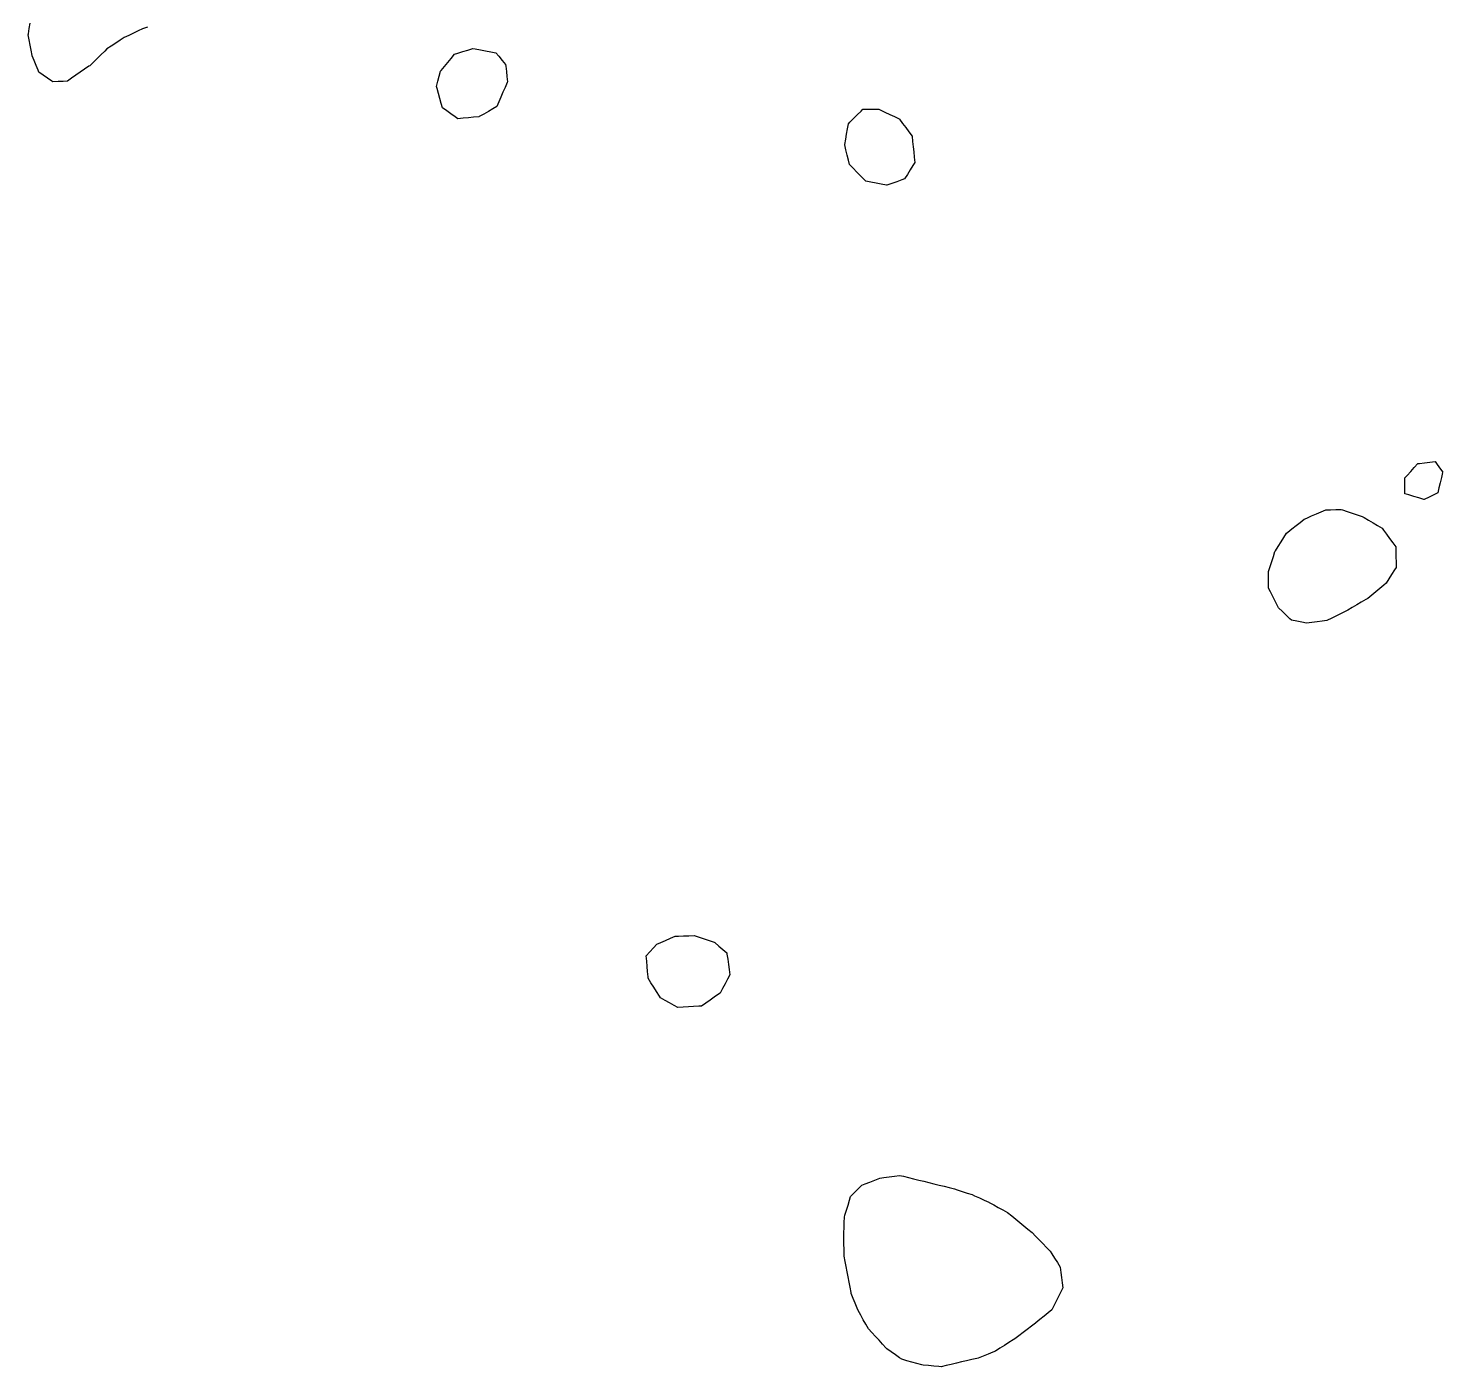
# Model space of a CAD drawing. Header units: millimetres. Extents: x 257 to 2289, y 96 to 1983.
# Drawn here: x 1329.3 to 1598.9, y 1114.1 to 1369.1 of the extents above; entities that cross this region are included whole.
import ezdxf

# ---------------------------------------------------------------- set-up
doc = ezdxf.new("R2010")
doc.units = ezdxf.units.MM
for name, color, linetype in [('ALL_HOLES', 1, 'Continuous'), ('OUTLINE_ISLAND_01_HOLE_34', 1, 'Continuous'), ('OUTLINE_ISLAND_01_HOLE_39', 1, 'Continuous'), ('OUTLINE_ISLAND_01_HOLE_50', 1, 'Continuous'), ('OUTLINE_ISLAND_01_HOLE_51', 1, 'Continuous'), ('OUTLINE_ISLAND_01_HOLE_63', 1, 'Continuous'), ('OUTLINE_ISLAND_01_HOLE_64', 1, 'Continuous'), ('OUTLINE_ISLAND_01_HOLE_77', 1, 'Continuous')]:
    doc.layers.add(name, color=color, linetype=linetype)

msp = doc.modelspace()

# ---------------------------------------------------------------- linework, layer by layer
at = {"layer": 'ALL_HOLES'}
msp.add_lwpolyline([(1352.0097, 1369.2764), (1351.0575, 1368.9707), (1350.2365, 1368.5828), (1349.3323, 1368.1556), (1348.4281, 1367.7285), (1347.524, 1367.3013), (1346.7652, 1366.7988), (1345.9315, 1366.2466), (1345.0978, 1365.6944), (1344.2641, 1365.1423), (1343.8463, 1364.7373), (1343.1284, 1364.0411), (1342.4105, 1363.345), (1341.6925, 1362.6489), (1340.9746, 1361.9528), (1340.8242, 1361.8485), (1340.0027, 1361.2783), (1339.1811, 1360.7082), (1338.3596, 1360.138), (1337.5381, 1359.5679), (1336.7165, 1358.9977), (1335.9506, 1358.969), (1334.9513, 1358.9316), (1333.952, 1358.8941), (1333.7765, 1359.0146), (1332.952, 1359.5805), (1332.1275, 1360.1464), (1331.3031, 1360.7123), (1331.1479, 1361.088), (1330.7661, 1362.0122), (1330.3844, 1362.9365), (1330.0027, 1363.8608), (1329.9946, 1363.905), (1329.8145, 1364.8886), (1329.6345, 1365.8723), (1329.4545, 1366.856), (1329.2745, 1367.8396), (1329.3098, 1368.0569), (1329.4706, 1369.0439), (1329.6314, 1370.0309)], dxfattribs=at)
for points in [[(1407.0715, 1358.0247), (1407.3346, 1358.9895), (1407.5977, 1359.9543), (1407.8608, 1360.9191), (1407.9695, 1361.0496), (1408.6096, 1361.8179), (1409.2496, 1362.5862), (1409.8896, 1363.3546), (1410.5297, 1364.1229), (1411.1278, 1364.3195), (1412.0778, 1364.6317), (1413.0278, 1364.944), (1413.9778, 1365.2562), (1414.4596, 1365.1656), (1415.4424, 1364.9809), (1416.4252, 1364.7962), (1417.408, 1364.6115), (1418.3908, 1364.4268), (1418.9687, 1363.7425), (1419.614, 1362.9785), (1420.2592, 1362.2145), (1420.2942, 1361.8636), (1420.3934, 1360.8685), (1420.4926, 1359.8734), (1420.5918, 1358.8784), (1420.5357, 1358.7478), (1420.141, 1357.829), (1419.7463, 1356.9102), (1419.3516, 1355.9913), (1418.9569, 1355.0725), (1418.5622, 1354.1537), (1417.8456, 1353.744), (1416.9774, 1353.2477), (1416.1092, 1352.7514), (1415.2411, 1352.2551), (1415.1389, 1352.245), (1414.1438, 1352.1459), (1413.1487, 1352.0469), (1412.1536, 1351.9479), (1411.1585, 1351.8488), (1410.661, 1352.1953), (1409.8404, 1352.7668), (1409.0198, 1353.3383), (1408.1992, 1353.9098), (1407.9735, 1354.7333), (1407.7092, 1355.6977), (1407.4449, 1356.6622), (1407.1806, 1357.6266)], [(1488.3682, 1353.6575), (1489.3682, 1353.6575), (1490.3682, 1353.6575), (1491.3682, 1353.6575), (1491.6449, 1353.5297), (1492.5527, 1353.1103), (1493.4605, 1352.6909), (1494.3683, 1352.2715), (1495.2761, 1351.8521), (1495.3345, 1351.773), (1495.9278, 1350.968), (1496.521, 1350.163), (1497.1143, 1349.358), (1497.7076, 1348.553), (1497.7117, 1348.5152), (1497.8186, 1347.521), (1497.9254, 1346.5267), (1498.0323, 1345.5324), (1498.1392, 1344.5381), (1498.2461, 1343.5439), (1497.88, 1342.9498), (1497.3555, 1342.0984), (1496.8309, 1341.247), (1496.3064, 1340.3956), (1495.7449, 1340.1946), (1494.8034, 1339.8575), (1493.8619, 1339.5203), (1492.9205, 1339.1832), (1492.8324, 1339.2), (1491.8501, 1339.3875), (1490.8678, 1339.575), (1489.8856, 1339.7624), (1488.9033, 1339.9499), (1488.5849, 1340.2753), (1487.8855, 1340.9901), (1487.1861, 1341.7048), (1486.4868, 1342.4196), (1485.7874, 1343.1344), (1485.5896, 1343.9584), (1485.3563, 1344.9308), (1485.1229, 1345.9032), (1484.8896, 1346.8756), (1484.9017, 1346.9458), (1485.0712, 1347.9313), (1485.2408, 1348.9169), (1485.4103, 1349.9024), (1485.5799, 1350.8879), (1485.8674, 1351.1735), (1486.5769, 1351.8782), (1487.2864, 1352.5829), (1487.9959, 1353.2877)], [(1591.6687, 1280.4233), (1591.6687, 1281.4233), (1591.6687, 1282.4233), (1591.6687, 1283.4233), (1592.0941, 1283.9022), (1592.7582, 1284.6499), (1593.4223, 1285.3976), (1594.0864, 1286.1452), (1594.4242, 1286.1891), (1595.4159, 1286.3178), (1596.4076, 1286.4466), (1597.3992, 1286.5753), (1597.6967, 1286.1591), (1598.2782, 1285.3456), (1598.8597, 1284.532), (1598.8415, 1284.4552), (1598.6103, 1283.4823), (1598.3792, 1282.5094), (1598.1481, 1281.5365), (1597.9169, 1280.5635), (1597.1475, 1280.1889), (1596.2484, 1279.7511), (1595.3493, 1279.3133), (1595.2704, 1279.3371), (1594.313, 1279.6258), (1593.3556, 1279.9145), (1592.3982, 1280.2033)], [(1565.6337, 1262.4506), (1565.6337, 1263.4506), (1565.6337, 1264.4506), (1565.6337, 1265.4506), (1565.6753, 1265.5808), (1565.98, 1266.5333), (1566.2846, 1267.4858), (1566.5892, 1268.4383), (1566.8938, 1269.3907), (1566.9865, 1269.5383), (1567.5182, 1270.3852), (1568.05, 1271.2321), (1568.5817, 1272.079), (1569.1135, 1272.9259), (1569.3322, 1273.099), (1570.1163, 1273.7196), (1570.9005, 1274.3402), (1571.6846, 1274.9608), (1572.4687, 1275.5814), (1572.9337, 1275.7803), (1573.8531, 1276.1736), (1574.7725, 1276.5669), (1575.6919, 1276.9602), (1576.6113, 1277.3536), (1577.4936, 1277.3648), (1578.4935, 1277.3775), (1579.4934, 1277.3902), (1579.7279, 1277.314), (1580.6788, 1277.0046), (1581.6297, 1276.6952), (1582.5807, 1276.3858), (1583.5316, 1276.0764), (1583.8681, 1275.8764), (1584.7278, 1275.3656), (1585.5875, 1274.8547), (1586.4471, 1274.3438), (1587.3068, 1273.833), (1587.5552, 1273.4944), (1588.1467, 1272.6882), (1588.7383, 1271.8819), (1589.3298, 1271.0756), (1589.9214, 1270.2694), (1589.9354, 1269.3838), (1589.9511, 1268.3839), (1589.9669, 1267.384), (1589.9826, 1266.3842), (1589.6644, 1265.8828), (1589.1284, 1265.0386), (1588.5925, 1264.1943), (1588.0565, 1263.3501), (1587.6463, 1263.0121), (1586.8745, 1262.3763), (1586.1026, 1261.7404), (1585.3308, 1261.1046), (1584.559, 1260.4688), (1584.1987, 1260.2555), (1583.3383, 1259.746), (1582.4778, 1259.2365), (1581.6173, 1258.727), (1580.7569, 1258.2175), (1580.3912, 1258.038), (1579.4935, 1257.5974), (1578.5958, 1257.1568), (1577.6981, 1256.7161), (1576.8004, 1256.2755), (1575.8991, 1256.1513), (1574.9085, 1256.0147), (1573.9178, 1255.8782), (1572.9272, 1255.7417), (1572.0156, 1255.9176), (1571.0337, 1256.1072), (1570.0518, 1256.2967), (1569.7384, 1256.5981), (1569.0175, 1257.2912), (1568.2967, 1257.9843), (1567.5758, 1258.6774), (1567.3915, 1259.0356), (1566.9338, 1259.9247), (1566.4762, 1260.8138), (1566.0185, 1261.703)], [(1447.0479, 1192.4078), (1447.7284, 1193.1406), (1448.4088, 1193.8734), (1449.0893, 1194.6062), (1449.8149, 1194.921), (1450.7322, 1195.319), (1451.6496, 1195.717), (1452.567, 1196.115), (1453.1744, 1196.1358), (1454.1739, 1196.1701), (1455.1733, 1196.2043), (1456.1727, 1196.2385), (1456.2166, 1196.2245), (1457.1696, 1195.9213), (1458.1225, 1195.6181), (1459.0754, 1195.3149), (1460.0283, 1195.0117), (1460.1546, 1194.9012), (1460.9073, 1194.2428), (1461.6599, 1193.5844), (1462.4126, 1192.926), (1462.4422, 1192.715), (1462.5815, 1191.7248), (1462.7207, 1190.7345), (1462.8599, 1189.7442), (1462.9991, 1188.754), (1462.5473, 1187.909), (1462.0758, 1187.0272), (1461.6042, 1186.1453), (1461.1327, 1185.2635), (1460.8531, 1185.0705), (1460.0301, 1184.5024), (1459.2072, 1183.9343), (1458.3842, 1183.3662), (1457.5612, 1182.7981), (1457.091, 1182.7677), (1456.0931, 1182.703), (1455.0952, 1182.6383), (1454.0973, 1182.5736), (1453.0994, 1182.5089), (1452.3784, 1182.9139), (1451.5065, 1183.4036), (1450.6346, 1183.8933), (1449.7627, 1184.383), (1449.555, 1184.7141), (1449.0238, 1185.5613), (1448.4926, 1186.4085), (1447.9613, 1187.2558), (1447.4301, 1188.103), (1447.4053, 1188.3824), (1447.3168, 1189.3785), (1447.2284, 1190.3746), (1447.14, 1191.3707), (1447.0515, 1192.3668)], [(1486.0167, 1146.5524), (1486.7238, 1147.2595), (1487.4309, 1147.9667), (1488.138, 1148.6738), (1488.7659, 1148.9197), (1489.697, 1149.2844), (1490.6281, 1149.6492), (1491.5593, 1150.0139), (1492.3704, 1150.1285), (1493.3606, 1150.2685), (1494.3507, 1150.4084), (1495.3409, 1150.5484), (1496.067, 1150.3706), (1497.0383, 1150.1328), (1498.0096, 1149.895), (1498.981, 1149.6571), (1499.9523, 1149.4193), (1500.9236, 1149.1815), (1501.8949, 1148.9436), (1502.8662, 1148.7058), (1503.8375, 1148.468), (1504.8088, 1148.2302), (1505.7801, 1147.9923), (1506.3468, 1147.8085), (1507.2979, 1147.4999), (1508.2491, 1147.1912), (1509.2003, 1146.8826), (1509.6318, 1146.6853), (1510.5412, 1146.2693), (1511.4506, 1145.8534), (1512.36, 1145.4375), (1512.4004, 1145.4154), (1513.277, 1144.9342), (1514.1536, 1144.453), (1515.0302, 1143.9718), (1515.9069, 1143.4906), (1515.9321, 1143.4701), (1516.7085, 1142.8398), (1517.4849, 1142.2095), (1518.2612, 1141.5792), (1519.0376, 1140.9489), (1519.8139, 1140.3186), (1520.5903, 1139.6884), (1521.2573, 1138.9922), (1521.9491, 1138.2701), (1522.6409, 1137.548), (1523.3328, 1136.8259), (1524.0246, 1136.1039), (1524.3406, 1135.6145), (1524.8831, 1134.7744), (1525.4256, 1133.9344), (1525.9681, 1133.0943), (1525.9711, 1133.0695), (1526.0919, 1132.0769), (1526.2127, 1131.0842), (1526.3335, 1130.0915), (1526.4543, 1129.0988), (1526.1616, 1128.5226), (1525.7086, 1127.631), (1525.2557, 1126.7395), (1524.8028, 1125.8479), (1524.3499, 1124.9564), (1523.6423, 1124.3695), (1522.8726, 1123.731), (1522.1029, 1123.0926), (1521.3332, 1122.4542), (1521.2765, 1122.4115), (1520.4777, 1121.8098), (1519.679, 1121.2082), (1518.8802, 1120.6065), (1518.0815, 1120.0049), (1517.2827, 1119.4032), (1516.9965, 1119.2211), (1516.1529, 1118.6841), (1515.3093, 1118.1471), (1514.4657, 1117.6102), (1513.6221, 1117.0732), (1513.1291, 1116.8727), (1512.2027, 1116.496), (1511.2764, 1116.1193), (1510.3501, 1115.7426), (1510.0593, 1115.6755), (1509.0848, 1115.4509), (1508.1104, 1115.2263), (1507.1359, 1115.0017), (1506.1615, 1114.7771), (1505.187, 1114.5524), (1504.2126, 1114.3278), (1503.2381, 1114.1032), (1502.8478, 1114.138), (1501.8518, 1114.2268), (1500.8557, 1114.3156), (1499.8597, 1114.4044), (1499.6129, 1114.4709), (1498.6474, 1114.7313), (1497.6819, 1114.9917), (1496.7164, 1115.2521), (1495.7509, 1115.5125), (1495.3537, 1115.793), (1494.5368, 1116.3698), (1493.72, 1116.9467), (1492.9031, 1117.5235), (1492.7828, 1117.6543), (1492.1057, 1118.3902), (1491.4287, 1119.1261), (1490.7516, 1119.8621), (1490.0746, 1120.598), (1489.3975, 1121.3339), (1488.9196, 1122.1761), (1488.4262, 1123.0459), (1487.9327, 1123.9157), (1487.4392, 1124.7854), (1487.253, 1125.2492), (1486.8805, 1126.1773), (1486.508, 1127.1053), (1486.1355, 1128.0333), (1486.0929, 1128.2594), (1485.9079, 1129.2422), (1485.7229, 1130.2249), (1485.5379, 1131.2076), (1485.3529, 1132.1904), (1485.1679, 1133.1731), (1484.9828, 1134.1558), (1484.7978, 1135.1386), (1484.7882, 1135.4629), (1484.7584, 1136.4625), (1484.7285, 1137.462), (1484.6987, 1138.4616), (1484.7027, 1138.5929), (1484.7327, 1139.5924), (1484.7627, 1140.592), (1484.7927, 1141.5915), (1484.8228, 1142.5911), (1484.9375, 1142.9719), (1485.2261, 1143.9293), (1485.5147, 1144.8868), (1485.8033, 1145.8443)]]:
    msp.add_lwpolyline(points, close=True, dxfattribs=at)
at = {"layer": 'OUTLINE_ISLAND_01_HOLE_34'}
msp.add_lwpolyline([(1486.0167, 1146.5524), (1486.7238, 1147.2595), (1487.4309, 1147.9667), (1488.138, 1148.6738), (1488.7659, 1148.9197), (1489.697, 1149.2844), (1490.6281, 1149.6492), (1491.5593, 1150.0139), (1492.3704, 1150.1285), (1493.3606, 1150.2685), (1494.3507, 1150.4084), (1495.3409, 1150.5484), (1496.067, 1150.3706), (1497.0383, 1150.1328), (1498.0096, 1149.895), (1498.981, 1149.6571), (1499.9523, 1149.4193), (1500.9236, 1149.1815), (1501.8949, 1148.9436), (1502.8662, 1148.7058), (1503.8375, 1148.468), (1504.8088, 1148.2302), (1505.7801, 1147.9923), (1506.3468, 1147.8085), (1507.2979, 1147.4999), (1508.2491, 1147.1912), (1509.2003, 1146.8826), (1509.6318, 1146.6853), (1510.5412, 1146.2693), (1511.4506, 1145.8534), (1512.36, 1145.4375), (1512.4004, 1145.4154), (1513.277, 1144.9342), (1514.1536, 1144.453), (1515.0302, 1143.9718), (1515.9069, 1143.4906), (1515.9321, 1143.4701), (1516.7085, 1142.8398), (1517.4849, 1142.2095), (1518.2612, 1141.5792), (1519.0376, 1140.9489), (1519.8139, 1140.3186), (1520.5903, 1139.6884), (1521.2573, 1138.9922), (1521.9491, 1138.2701), (1522.6409, 1137.548), (1523.3328, 1136.8259), (1524.0246, 1136.1039), (1524.3406, 1135.6145), (1524.8831, 1134.7744), (1525.4256, 1133.9344), (1525.9681, 1133.0943), (1525.9711, 1133.0695), (1526.0919, 1132.0769), (1526.2127, 1131.0842), (1526.3335, 1130.0915), (1526.4543, 1129.0988), (1526.1616, 1128.5226), (1525.7086, 1127.631), (1525.2557, 1126.7395), (1524.8028, 1125.8479), (1524.3499, 1124.9564), (1523.6423, 1124.3695), (1522.8726, 1123.731), (1522.1029, 1123.0926), (1521.3332, 1122.4542), (1521.2765, 1122.4115), (1520.4777, 1121.8098), (1519.679, 1121.2082), (1518.8802, 1120.6065), (1518.0815, 1120.0049), (1517.2827, 1119.4032), (1516.9965, 1119.2211), (1516.1529, 1118.6841), (1515.3093, 1118.1471), (1514.4657, 1117.6102), (1513.6221, 1117.0732), (1513.1291, 1116.8727), (1512.2027, 1116.496), (1511.2764, 1116.1193), (1510.3501, 1115.7426), (1510.0593, 1115.6755), (1509.0848, 1115.4509), (1508.1104, 1115.2263), (1507.1359, 1115.0017), (1506.1615, 1114.7771), (1505.187, 1114.5524), (1504.2126, 1114.3278), (1503.2381, 1114.1032), (1502.8478, 1114.138), (1501.8518, 1114.2268), (1500.8557, 1114.3156), (1499.8597, 1114.4044), (1499.6129, 1114.4709), (1498.6474, 1114.7313), (1497.6819, 1114.9917), (1496.7164, 1115.2521), (1495.7509, 1115.5125), (1495.3537, 1115.793), (1494.5368, 1116.3698), (1493.72, 1116.9467), (1492.9031, 1117.5235), (1492.7828, 1117.6543), (1492.1057, 1118.3902), (1491.4287, 1119.1261), (1490.7516, 1119.8621), (1490.0746, 1120.598), (1489.3975, 1121.3339), (1488.9196, 1122.1761), (1488.4262, 1123.0459), (1487.9327, 1123.9157), (1487.4392, 1124.7854), (1487.253, 1125.2492), (1486.8805, 1126.1773), (1486.508, 1127.1053), (1486.1355, 1128.0333), (1486.0929, 1128.2594), (1485.9079, 1129.2422), (1485.7229, 1130.2249), (1485.5379, 1131.2076), (1485.3529, 1132.1904), (1485.1679, 1133.1731), (1484.9828, 1134.1558), (1484.7978, 1135.1386), (1484.7882, 1135.4629), (1484.7584, 1136.4625), (1484.7285, 1137.462), (1484.6987, 1138.4616), (1484.7027, 1138.5929), (1484.7327, 1139.5924), (1484.7627, 1140.592), (1484.7927, 1141.5915), (1484.8228, 1142.5911), (1484.9375, 1142.9719), (1485.2261, 1143.9293), (1485.5147, 1144.8868), (1485.8033, 1145.8443)], close=True, dxfattribs=at)
at = {"layer": 'OUTLINE_ISLAND_01_HOLE_39'}
msp.add_lwpolyline([(1447.0479, 1192.4078), (1447.7284, 1193.1406), (1448.4088, 1193.8734), (1449.0893, 1194.6062), (1449.8149, 1194.921), (1450.7322, 1195.319), (1451.6496, 1195.717), (1452.567, 1196.115), (1453.1744, 1196.1358), (1454.1739, 1196.1701), (1455.1733, 1196.2043), (1456.1727, 1196.2385), (1456.2166, 1196.2245), (1457.1696, 1195.9213), (1458.1225, 1195.6181), (1459.0754, 1195.3149), (1460.0283, 1195.0117), (1460.1546, 1194.9012), (1460.9073, 1194.2428), (1461.6599, 1193.5844), (1462.4126, 1192.926), (1462.4422, 1192.715), (1462.5815, 1191.7248), (1462.7207, 1190.7345), (1462.8599, 1189.7442), (1462.9991, 1188.754), (1462.5473, 1187.909), (1462.0758, 1187.0272), (1461.6042, 1186.1453), (1461.1327, 1185.2635), (1460.8531, 1185.0705), (1460.0301, 1184.5024), (1459.2072, 1183.9343), (1458.3842, 1183.3662), (1457.5612, 1182.7981), (1457.091, 1182.7677), (1456.0931, 1182.703), (1455.0952, 1182.6383), (1454.0973, 1182.5736), (1453.0994, 1182.5089), (1452.3784, 1182.9139), (1451.5065, 1183.4036), (1450.6346, 1183.8933), (1449.7627, 1184.383), (1449.555, 1184.7141), (1449.0238, 1185.5613), (1448.4926, 1186.4085), (1447.9613, 1187.2558), (1447.4301, 1188.103), (1447.4053, 1188.3824), (1447.3168, 1189.3785), (1447.2284, 1190.3746), (1447.14, 1191.3707), (1447.0515, 1192.3668)], close=True, dxfattribs=at)
at = {"layer": 'OUTLINE_ISLAND_01_HOLE_50'}
msp.add_lwpolyline([(1565.6337, 1262.4506), (1565.6337, 1263.4506), (1565.6337, 1264.4506), (1565.6337, 1265.4506), (1565.6753, 1265.5808), (1565.98, 1266.5333), (1566.2846, 1267.4858), (1566.5892, 1268.4383), (1566.8938, 1269.3907), (1566.9865, 1269.5383), (1567.5182, 1270.3852), (1568.05, 1271.2321), (1568.5817, 1272.079), (1569.1135, 1272.9259), (1569.3322, 1273.099), (1570.1163, 1273.7196), (1570.9005, 1274.3402), (1571.6846, 1274.9608), (1572.4687, 1275.5814), (1572.9337, 1275.7803), (1573.8531, 1276.1736), (1574.7725, 1276.5669), (1575.6919, 1276.9602), (1576.6113, 1277.3536), (1577.4936, 1277.3648), (1578.4935, 1277.3775), (1579.4934, 1277.3902), (1579.7279, 1277.314), (1580.6788, 1277.0046), (1581.6297, 1276.6952), (1582.5807, 1276.3858), (1583.5316, 1276.0764), (1583.8681, 1275.8764), (1584.7278, 1275.3656), (1585.5875, 1274.8547), (1586.4471, 1274.3438), (1587.3068, 1273.833), (1587.5552, 1273.4944), (1588.1467, 1272.6882), (1588.7383, 1271.8819), (1589.3298, 1271.0756), (1589.9214, 1270.2694), (1589.9354, 1269.3838), (1589.9511, 1268.3839), (1589.9669, 1267.384), (1589.9826, 1266.3842), (1589.6644, 1265.8828), (1589.1284, 1265.0386), (1588.5925, 1264.1943), (1588.0565, 1263.3501), (1587.6463, 1263.0121), (1586.8745, 1262.3763), (1586.1026, 1261.7404), (1585.3308, 1261.1046), (1584.559, 1260.4688), (1584.1987, 1260.2555), (1583.3383, 1259.746), (1582.4778, 1259.2365), (1581.6173, 1258.727), (1580.7569, 1258.2175), (1580.3912, 1258.038), (1579.4935, 1257.5974), (1578.5958, 1257.1568), (1577.6981, 1256.7161), (1576.8004, 1256.2755), (1575.8991, 1256.1513), (1574.9085, 1256.0147), (1573.9178, 1255.8782), (1572.9272, 1255.7417), (1572.0156, 1255.9176), (1571.0337, 1256.1072), (1570.0518, 1256.2967), (1569.7384, 1256.5981), (1569.0175, 1257.2912), (1568.2967, 1257.9843), (1567.5758, 1258.6774), (1567.3915, 1259.0356), (1566.9338, 1259.9247), (1566.4762, 1260.8138), (1566.0185, 1261.703)], close=True, dxfattribs=at)
at = {"layer": 'OUTLINE_ISLAND_01_HOLE_51'}
msp.add_lwpolyline([(1591.6687, 1280.4233), (1591.6687, 1281.4233), (1591.6687, 1282.4233), (1591.6687, 1283.4233), (1592.0941, 1283.9022), (1592.7582, 1284.6499), (1593.4223, 1285.3976), (1594.0864, 1286.1452), (1594.4242, 1286.1891), (1595.4159, 1286.3178), (1596.4076, 1286.4466), (1597.3992, 1286.5753), (1597.6967, 1286.1591), (1598.2782, 1285.3456), (1598.8597, 1284.532), (1598.8415, 1284.4552), (1598.6103, 1283.4823), (1598.3792, 1282.5094), (1598.1481, 1281.5365), (1597.9169, 1280.5635), (1597.1475, 1280.1889), (1596.2484, 1279.7511), (1595.3493, 1279.3133), (1595.2704, 1279.3371), (1594.313, 1279.6258), (1593.3556, 1279.9145), (1592.3982, 1280.2033)], close=True, dxfattribs=at)
at = {"layer": 'OUTLINE_ISLAND_01_HOLE_63'}
msp.add_lwpolyline([(1488.3682, 1353.6575), (1489.3682, 1353.6575), (1490.3682, 1353.6575), (1491.3682, 1353.6575), (1491.6449, 1353.5297), (1492.5527, 1353.1103), (1493.4605, 1352.6909), (1494.3683, 1352.2715), (1495.2761, 1351.8521), (1495.3345, 1351.773), (1495.9278, 1350.968), (1496.521, 1350.163), (1497.1143, 1349.358), (1497.7076, 1348.553), (1497.7117, 1348.5152), (1497.8186, 1347.521), (1497.9254, 1346.5267), (1498.0323, 1345.5324), (1498.1392, 1344.5381), (1498.2461, 1343.5439), (1497.88, 1342.9498), (1497.3555, 1342.0984), (1496.8309, 1341.247), (1496.3064, 1340.3956), (1495.7449, 1340.1946), (1494.8034, 1339.8575), (1493.8619, 1339.5203), (1492.9205, 1339.1832), (1492.8324, 1339.2), (1491.8501, 1339.3875), (1490.8678, 1339.575), (1489.8856, 1339.7624), (1488.9033, 1339.9499), (1488.5849, 1340.2753), (1487.8855, 1340.9901), (1487.1861, 1341.7048), (1486.4868, 1342.4196), (1485.7874, 1343.1344), (1485.5896, 1343.9584), (1485.3563, 1344.9308), (1485.1229, 1345.9032), (1484.8896, 1346.8756), (1484.9017, 1346.9458), (1485.0712, 1347.9313), (1485.2408, 1348.9169), (1485.4103, 1349.9024), (1485.5799, 1350.8879), (1485.8674, 1351.1735), (1486.5769, 1351.8782), (1487.2864, 1352.5829), (1487.9959, 1353.2877)], close=True, dxfattribs=at)
at = {"layer": 'OUTLINE_ISLAND_01_HOLE_64'}
msp.add_lwpolyline([(1407.0715, 1358.0247), (1407.3346, 1358.9895), (1407.5977, 1359.9543), (1407.8608, 1360.9191), (1407.9695, 1361.0496), (1408.6096, 1361.8179), (1409.2496, 1362.5862), (1409.8896, 1363.3546), (1410.5297, 1364.1229), (1411.1278, 1364.3195), (1412.0778, 1364.6317), (1413.0278, 1364.944), (1413.9778, 1365.2562), (1414.4596, 1365.1656), (1415.4424, 1364.9809), (1416.4252, 1364.7962), (1417.408, 1364.6115), (1418.3908, 1364.4268), (1418.9687, 1363.7425), (1419.614, 1362.9785), (1420.2592, 1362.2145), (1420.2942, 1361.8636), (1420.3934, 1360.8685), (1420.4926, 1359.8734), (1420.5918, 1358.8784), (1420.5357, 1358.7478), (1420.141, 1357.829), (1419.7463, 1356.9102), (1419.3516, 1355.9913), (1418.9569, 1355.0725), (1418.5622, 1354.1537), (1417.8456, 1353.744), (1416.9774, 1353.2477), (1416.1092, 1352.7514), (1415.2411, 1352.2551), (1415.1389, 1352.245), (1414.1438, 1352.1459), (1413.1487, 1352.0469), (1412.1536, 1351.9479), (1411.1585, 1351.8488), (1410.661, 1352.1953), (1409.8404, 1352.7668), (1409.0198, 1353.3383), (1408.1992, 1353.9098), (1407.9735, 1354.7333), (1407.7092, 1355.6977), (1407.4449, 1356.6622), (1407.1806, 1357.6266)], close=True, dxfattribs=at)
at = {"layer": 'OUTLINE_ISLAND_01_HOLE_77'}
msp.add_lwpolyline([(1352.0097, 1369.2764), (1351.0575, 1368.9707), (1350.2365, 1368.5828), (1349.3323, 1368.1556), (1348.4281, 1367.7285), (1347.524, 1367.3013), (1346.7652, 1366.7988), (1345.9315, 1366.2466), (1345.0978, 1365.6944), (1344.2641, 1365.1423), (1343.8463, 1364.7373), (1343.1284, 1364.0411), (1342.4105, 1363.345), (1341.6925, 1362.6489), (1340.9746, 1361.9528), (1340.8242, 1361.8485), (1340.0027, 1361.2783), (1339.1811, 1360.7082), (1338.3596, 1360.138), (1337.5381, 1359.5679), (1336.7165, 1358.9977), (1335.9506, 1358.969), (1334.9513, 1358.9316), (1333.952, 1358.8941), (1333.7765, 1359.0146), (1332.952, 1359.5805), (1332.1275, 1360.1464), (1331.3031, 1360.7123), (1331.1479, 1361.088), (1330.7661, 1362.0122), (1330.3844, 1362.9365), (1330.0027, 1363.8608), (1329.9946, 1363.905), (1329.8145, 1364.8886), (1329.6345, 1365.8723), (1329.4545, 1366.856), (1329.2745, 1367.8396), (1329.3098, 1368.0569), (1329.4706, 1369.0439), (1329.6314, 1370.0309)], dxfattribs=at)

doc.saveas('drawing.dxf')
